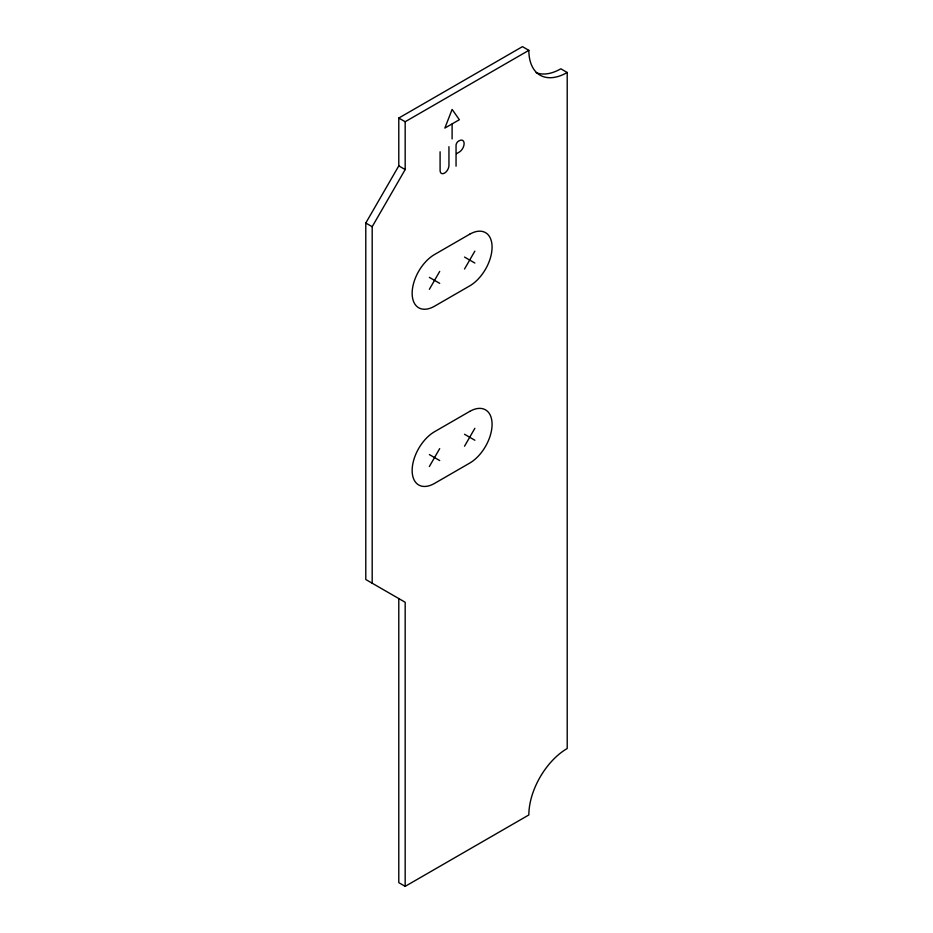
<?xml version="1.0" encoding="UTF-8"?>
<svg xmlns="http://www.w3.org/2000/svg" width="933" height="933" viewBox="0 0 933 933"><rect width="100%" height="100%" fill="white"/><g stroke="black" fill="none" stroke-linecap="round" stroke-linejoin="round"><path stroke-width="1.4" d="M405.179 886.35L405.179 602.251L365.794 579.521L365.794 223.022L398.788 165.876L398.788 118.048L522.445 46.65L528.848 50.347A54.254 31.325 -60 0 0 567.206 72.494L567.206 748.511A54.254 31.325 -60 0 0 528.848 814.952L405.179 886.35L398.788 882.653L398.788 598.566M372.185 583.207L372.185 226.707L405.179 169.561L405.179 121.733L528.848 50.347M429.367 289.312L439.7 271.421M464.529 269.007L474.862 251.117M429.367 466.512L439.7 448.621M464.529 446.207L474.862 428.317M451.607 124.194L444.866 128.078L452.108 109.406L459.363 119.716L452.108 123.891L452.108 138.935M456.564 153.665L459.199 152.137A6.974 4.024 -60 0 0 464.133 143.6A6.974 4.024 -60 0 0 459.199 140.755L458.453 141.186A3.394 1.959 -60 0 0 456.05 145.338L456.05 166.202M567.206 72.494L560.815 68.797A54.254 31.325 -60 0 1 536.125 72.657M398.788 118.048L405.179 121.733M398.788 165.876L405.179 169.561M464.529 257.076L474.862 263.048M365.794 223.022L372.185 226.707M429.367 277.381L439.7 283.352M464.529 434.277L474.862 440.248M429.367 454.581L439.7 460.552M448.948 146.679L448.948 165.456A6.251 3.615 -60 0 1 444.516 173.118A6.251 3.615 -60 0 1 440.096 170.564L440.096 151.787M469.696 234.218L434.533 254.522A31.652 18.275 -60 0 0 412.153 293.289A31.652 18.275 -60 0 0 434.533 306.211L469.696 285.906A31.652 18.275 -60 0 0 492.076 247.14A31.652 18.275 -60 0 0 469.696 234.218M469.696 411.418L434.533 431.722A31.652 18.275 -60 0 0 412.153 470.489A31.652 18.275 -60 0 0 434.533 483.411L469.696 463.106A31.652 18.275 -60 0 0 492.076 424.34A31.652 18.275 -60 0 0 469.696 411.418"/></g></svg>
